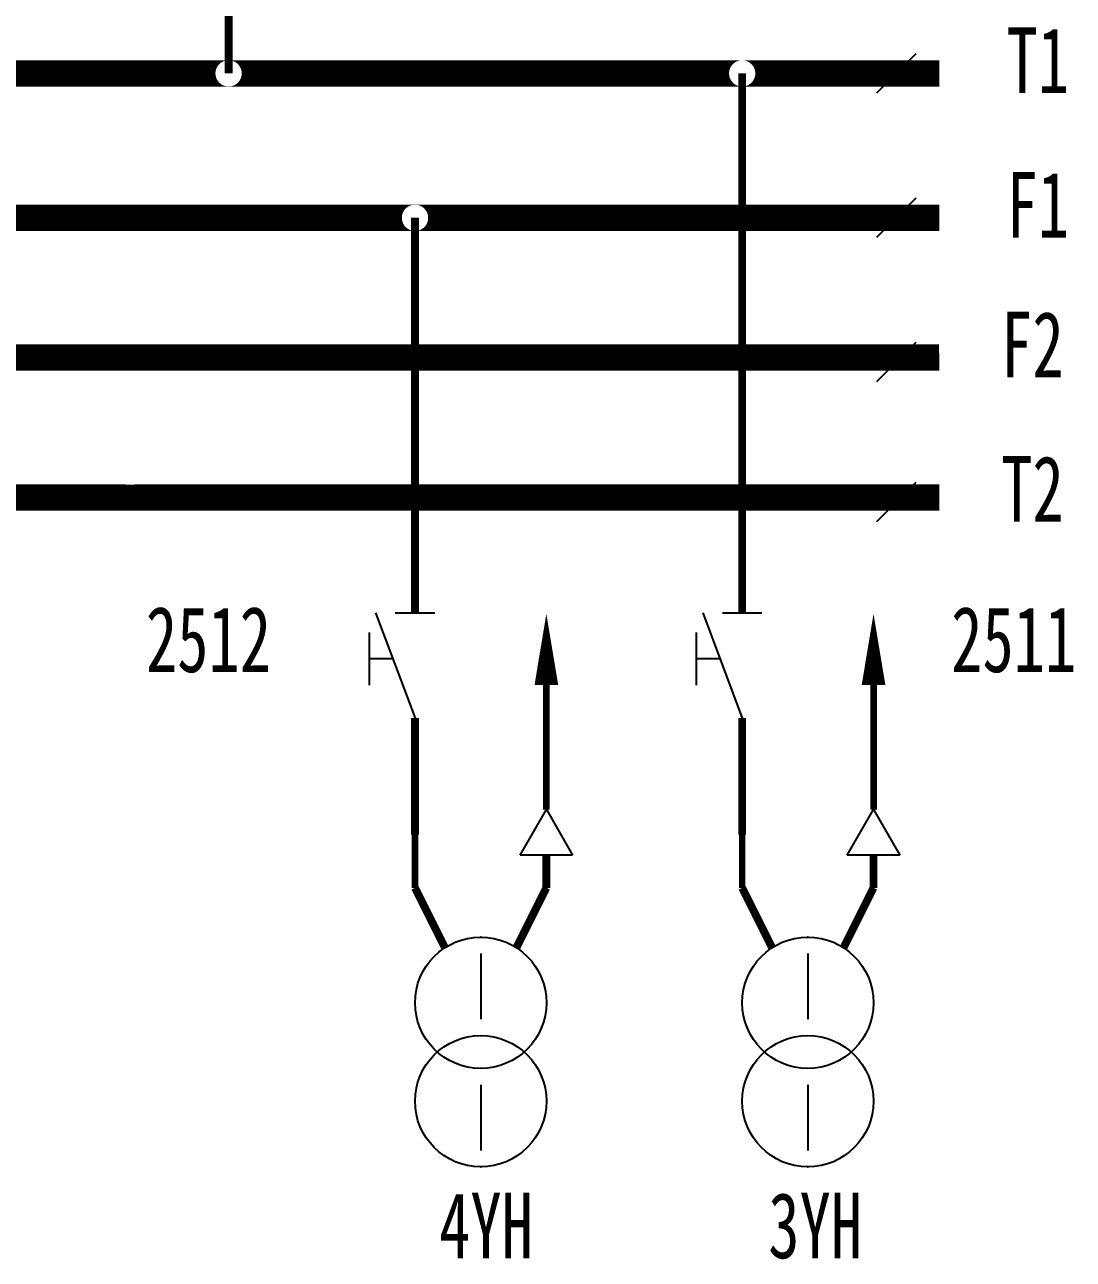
# Model space of a CAD drawing. Header units: millimetres. Extents: x 10667 to 23854, y -3427 to -2899.
# Drawn here: x 21531.8 to 21611.6, y -3233.1 to -3139 of the extents above; entities that cross this region are included whole.
import ezdxf

# ---------------------------------------------------------------- set-up
doc = ezdxf.new("R2010")
doc.units = ezdxf.units.MM
doc.header["$LTSCALE"] = 10
doc.linetypes.add('DASHED', pattern=[11, 5, 0.5, 5, 0.5])
for name, color, linetype in [('BLOCK', 3, 'Continuous'), ('LINE', 7, 'Continuous'), ('TEXT', 2, 'Continuous'), ('设    备', 3, 'Continuous'), ('设备编号', 2, 'Continuous'), ('连 接 线', 1, 'Continuous')]:
    doc.layers.add(name, color=color, linetype=linetype)
doc.styles.add('HZ', font='SimSun.ttf', dxfattribs={"width": 0.7})

# ---------------------------------------------------------------- blocks, each defined once
blk = doc.blocks.new('$SGK1')
at = {"layer": 'BLOCK'}
for p, q in [((-3, 0), (0, -8)), ((-1.5, 0), (1.5, 0))]:
    blk.add_line(p, q, dxfattribs=at)
at = {"layer": 'TEXT', "color": 3}
for p, q in [((-3.5, -1.5), (-3.5, -5.5)), ((-1.6875, -3.5), (-3.5, -3.5))]:
    blk.add_line(p, q, dxfattribs=at)
blk = doc.blocks.new('$JT')
at = {"color": 3}
blk.add_lwpolyline([(0, 0, 1.8, 0, 0), (-0.001, 5.41, 0, 0, 0)], format="xyseb", dxfattribs=at)

msp = doc.modelspace()

# ---------------------------------------------------------------- linework, layer by layer
at = {"layer": 'BLOCK'}
for p, q in [((21558.507, -3183.837), (21561.507, -3191.837)), ((21560.007, -3183.837), (21563.007, -3183.837))]:
    msp.add_line(p, q, dxfattribs=at)
at = {"layer": 'TEXT', "color": 3}
for p, q in [((21558.007, -3185.337), (21558.007, -3189.337)), ((21559.819, -3187.337), (21558.007, -3187.337))]:
    msp.add_line(p, q, dxfattribs=at)
at = {"layer": '设    备', "color": 3}
for p, q in [((21566.507, -3209.775), (21566.507, -3214.775)), ((21591.411, -3209.775), (21591.411, -3214.775)), ((21566.507, -3219.775), (21566.507, -3224.775)), ((21591.411, -3219.775), (21591.411, -3224.775))]:
    msp.add_line(p, q, dxfattribs=at)
for centre in [(21566.507, -3213.525), (21591.411, -3213.525), (21566.507, -3221.025), (21591.411, -3221.025)]:
    msp.add_circle(centre, 5, dxfattribs=at)
at = {"layer": '设    备'}
for p in [(21561.507, -3183.837), (21586.411, -3183.837), (21561.507, -3191.837), (21586.411, -3191.837)]:
    msp.add_point(p, dxfattribs=at)
at = {"layer": '设    备', "color": 3}
for p in [(21566.507, -3208.525), (21591.411, -3208.525), (21566.507, -3226.025), (21591.411, -3226.025)]:
    msp.add_point(p, dxfattribs=at)
at = {"layer": '连 接 线', "color": 3}
for p, q in [((21599.633, -3141.24), (21596.633, -3144.24)), ((21599.633, -3152.24), (21596.633, -3155.24)), ((21599.633, -3152.24), (21596.633, -3155.24)), ((21599.633, -3163.24), (21596.633, -3166.24)), ((21599.634, -3173.906), (21596.634, -3176.906)), ((21569.507, -3202.275), (21571.507, -3198.811)), ((21571.507, -3198.811), (21573.507, -3202.275)), ((21594.411, -3202.275), (21596.411, -3198.811)), ((21596.411, -3198.811), (21598.411, -3202.275)), ((21573.507, -3202.275), (21569.507, -3202.275)), ((21598.411, -3202.275), (21594.411, -3202.275))]:
    msp.add_line(p, q, dxfattribs=at)
at = {"layer": '连 接 线'}
for points, const_width in [([(21547.317, -3134.087), (21547.317, -3142.74)], 0.6), ([(21586.411, -3183.837), (21586.411, -3142.741)], 0.6), ([(21525.489, -3153.742), (21560.507, -3153.741)], 2), ([(21562.507, -3153.739), (21600.254, -3153.74)], 2), ([(21600.254, -3153.74), (21586.433, -3153.74)], 2), ([(21561.507, -3183.837), (21561.507, -3153.741)], 0.6), ([(21565.456, -3164.385), (21519.06, -3164.388)], 2), ([(21600.245, -3164.385), (21565.456, -3164.385)], 2), ([(21601.406, -3164.384), (21600.245, -3164.385)], 2), ([(21539.491, -3175.051), (21463.48, -3175.053)], 2), ([(21581.949, -3175.049), (21539.491, -3175.052)], 2), ([(21579.414, -3175.049), (21601.406, -3175.049)], 2), ([(21601.406, -3175.043), (21581.414, -3175.049)], 2), ([(21601.406, -3175.05), (21581.949, -3175.049)], 2), ([(21561.507, -3200.72), (21561.507, -3191.837)], 0.6), ([(21586.411, -3200.72), (21586.411, -3191.837)], 0.6), ([(21571.507, -3204.775), (21571.507, -3202.275)], 0.6), ([(21596.411, -3204.775), (21596.411, -3202.275)], 0.6)]:
    msp.add_lwpolyline(points, dxfattribs=dict(at, const_width=const_width))
at = {"layer": '连 接 线', "color": 1, "const_width": 2}
for points in [[(21512.826, -3142.74), (21541.558, -3142.74)], [(21540.491, -3142.74), (21546.319, -3142.74)], [(21548.317, -3142.74), (21581.949, -3142.74)], [(21581.949, -3142.74), (21585.412, -3142.74)], [(21587.401, -3142.74), (21601.406, -3142.74)], [(21582.534, -3153.74), (21601.406, -3153.74)]]:
    msp.add_lwpolyline(points, dxfattribs=at)
at = {"layer": '连 接 线', "color": 6, "linetype": 'DASHED', "ltscale": 0.5, "const_width": 0.5}
for points in [[(21571.507, -3198.811), (21571.507, -3188.811)], [(21596.411, -3198.811), (21596.411, -3188.811)]]:
    msp.add_lwpolyline(points, dxfattribs=at)
at = {"layer": '连 接 线', "color": 3}
for points, const_width in [([(21561.507, -3200.72), (21561.507, -3204.775)], 0.5), ([(21561.507, -3200.72), (21561.507, -3204.775)], 0.5), ([(21586.411, -3200.72), (21586.411, -3204.775)], 0.5), ([(21586.411, -3200.72), (21586.411, -3204.775)], 0.5), ([(21561.507, -3204.775), (21563.785, -3209.331)], 0.6), ([(21571.507, -3204.775), (21569.229, -3209.331)], 0.6), ([(21586.411, -3204.775), (21588.689, -3209.331)], 0.6), ([(21596.411, -3204.775), (21594.133, -3209.331)], 0.6)]:
    msp.add_lwpolyline(points, dxfattribs=dict(at, const_width=const_width))
for p in [(21571.507, -3204.775), (21596.411, -3204.775)]:
    msp.add_point(p, dxfattribs=at)
at = {"layer": '连 接 线'}
for points in [[(21538.491, -3141.741), (21539.491, -3141.741), (21538.491, -3141.745), (21539.578, -3141.745)], [(21538.491, -3141.745), (21539.404, -3141.745), (21538.491, -3141.741), (21539.491, -3141.741)], [(21538.491, -3141.745), (21539.578, -3141.745), (21538.491, -3141.756), (21539.665, -3141.756)], [(21538.491, -3141.756), (21539.317, -3141.756), (21538.491, -3141.745), (21539.404, -3141.745)], [(21538.491, -3141.775), (21539.232, -3141.775), (21538.491, -3141.756), (21539.317, -3141.756)], [(21538.491, -3141.801), (21539.149, -3141.801), (21538.491, -3141.775), (21539.232, -3141.775)], [(21538.491, -3141.835), (21539.069, -3141.835), (21538.491, -3141.801), (21539.149, -3141.801)], [(21538.491, -3141.875), (21538.991, -3141.875), (21538.491, -3141.835), (21539.069, -3141.835)], [(21538.491, -3141.922), (21538.918, -3141.922), (21538.491, -3141.875), (21538.991, -3141.875)], [(21538.491, -3141.975), (21538.848, -3141.975), (21538.491, -3141.922), (21538.918, -3141.922)], [(21538.491, -3142.034), (21538.784, -3142.034), (21538.491, -3141.975), (21538.848, -3141.975)], [(21538.491, -3142.098), (21538.725, -3142.098), (21538.491, -3142.034), (21538.784, -3142.034)], [(21538.491, -3142.167), (21538.672, -3142.167), (21538.491, -3142.098), (21538.725, -3142.098)], [(21538.491, -3142.241), (21538.625, -3142.241), (21538.491, -3142.167), (21538.672, -3142.167)], [(21538.491, -3142.318), (21538.585, -3142.318), (21538.491, -3142.241), (21538.625, -3142.241)], [(21538.491, -3142.399), (21538.551, -3142.399), (21538.491, -3142.318), (21538.585, -3142.318)], [(21538.491, -3142.482), (21538.525, -3142.482), (21538.491, -3142.399), (21538.551, -3142.399)], [(21538.491, -3142.567), (21538.506, -3142.567), (21538.491, -3142.482), (21538.525, -3142.482)], [(21538.491, -3142.654), (21538.495, -3142.654), (21538.491, -3142.567), (21538.506, -3142.567)], [(21539.578, -3141.745), (21540.491, -3141.745), (21539.491, -3141.741), (21540.491, -3141.741)], [(21539.665, -3141.756), (21540.491, -3141.756), (21539.578, -3141.745), (21540.491, -3141.745)], [(21539.75, -3141.775), (21540.491, -3141.775), (21539.665, -3141.756), (21540.491, -3141.756)], [(21539.833, -3141.801), (21540.491, -3141.801), (21539.75, -3141.775), (21540.491, -3141.775)], [(21539.914, -3141.835), (21540.491, -3141.835), (21539.833, -3141.801), (21540.491, -3141.801)], [(21539.991, -3141.875), (21540.491, -3141.875), (21539.914, -3141.835), (21540.491, -3141.835)], [(21540.065, -3141.922), (21540.491, -3141.922), (21539.991, -3141.875), (21540.491, -3141.875)], [(21540.134, -3141.975), (21540.491, -3141.975), (21540.065, -3141.922), (21540.491, -3141.922)], [(21540.198, -3142.034), (21540.491, -3142.034), (21540.134, -3141.975), (21540.491, -3141.975)], [(21540.257, -3142.098), (21540.491, -3142.098), (21540.198, -3142.034), (21540.491, -3142.034)], [(21540.31, -3142.167), (21540.491, -3142.167), (21540.257, -3142.098), (21540.491, -3142.098)], [(21540.357, -3142.241), (21540.491, -3142.241), (21540.31, -3142.167), (21540.491, -3142.167)], [(21540.397, -3142.318), (21540.491, -3142.318), (21540.357, -3142.241), (21540.491, -3142.241)], [(21540.431, -3142.399), (21540.491, -3142.399), (21540.397, -3142.318), (21540.491, -3142.318)], [(21540.457, -3142.482), (21540.491, -3142.482), (21540.431, -3142.399), (21540.491, -3142.399)], [(21540.476, -3142.567), (21540.491, -3142.567), (21540.457, -3142.482), (21540.491, -3142.482)], [(21540.487, -3142.654), (21540.491, -3142.654), (21540.476, -3142.567), (21540.491, -3142.567)], [(21547.317, -3141.74), (21546.317, -3141.74), (21547.23, -3141.744), (21546.317, -3141.744)], [(21546.317, -3141.741), (21547.317, -3141.741), (21546.317, -3141.745), (21547.404, -3141.745)], [(21546.317, -3141.745), (21547.23, -3141.745), (21546.317, -3141.741), (21547.317, -3141.741)], [(21546.317, -3141.741), (21547.317, -3141.741), (21546.317, -3141.745), (21547.404, -3141.745)], [(21546.317, -3141.745), (21547.23, -3141.745), (21546.317, -3141.741), (21547.317, -3141.741)], [(21547.23, -3141.744), (21546.317, -3141.744), (21547.143, -3141.755), (21546.317, -3141.755)], [(21546.317, -3141.745), (21547.404, -3141.745), (21546.317, -3141.756), (21547.491, -3141.756)], [(21546.317, -3141.756), (21547.143, -3141.756), (21546.317, -3141.745), (21547.23, -3141.745)], [(21546.317, -3141.745), (21547.404, -3141.745), (21546.317, -3141.756), (21547.491, -3141.756)], [(21546.317, -3141.756), (21547.143, -3141.756), (21546.317, -3141.745), (21547.23, -3141.745)], [(21547.143, -3141.755), (21546.317, -3141.755), (21547.058, -3141.774), (21546.317, -3141.774)], [(21546.317, -3141.775), (21547.058, -3141.775), (21546.317, -3141.756), (21547.143, -3141.756)], [(21546.317, -3141.775), (21547.058, -3141.775), (21546.317, -3141.756), (21547.143, -3141.756)], [(21547.058, -3141.774), (21546.317, -3141.774), (21546.975, -3141.8), (21546.317, -3141.8)], [(21546.317, -3141.801), (21546.975, -3141.801), (21546.317, -3141.775), (21547.058, -3141.775)], [(21546.317, -3141.801), (21546.975, -3141.801), (21546.317, -3141.775), (21547.058, -3141.775)], [(21546.975, -3141.8), (21546.317, -3141.8), (21546.894, -3141.834), (21546.317, -3141.834)], [(21546.317, -3141.835), (21546.894, -3141.835), (21546.317, -3141.801), (21546.975, -3141.801)], [(21546.317, -3141.835), (21546.894, -3141.835), (21546.317, -3141.801), (21546.975, -3141.801)], [(21546.894, -3141.834), (21546.317, -3141.834), (21546.817, -3141.874), (21546.317, -3141.874)], [(21546.317, -3141.875), (21546.817, -3141.875), (21546.317, -3141.835), (21546.894, -3141.835)], [(21546.317, -3141.875), (21546.817, -3141.875), (21546.317, -3141.835), (21546.894, -3141.835)], [(21546.817, -3141.874), (21546.317, -3141.874), (21546.743, -3141.921), (21546.317, -3141.921)], [(21546.317, -3141.922), (21546.743, -3141.922), (21546.317, -3141.875), (21546.817, -3141.875)], [(21546.317, -3141.922), (21546.743, -3141.922), (21546.317, -3141.875), (21546.817, -3141.875)], [(21546.743, -3141.921), (21546.317, -3141.921), (21546.674, -3141.974), (21546.317, -3141.974)], [(21546.317, -3141.975), (21546.674, -3141.975), (21546.317, -3141.922), (21546.743, -3141.922)], [(21546.317, -3141.975), (21546.674, -3141.975), (21546.317, -3141.922), (21546.743, -3141.922)], [(21546.674, -3141.974), (21546.317, -3141.974), (21546.61, -3142.033), (21546.317, -3142.033)], [(21546.317, -3142.034), (21546.61, -3142.034), (21546.317, -3141.975), (21546.674, -3141.975)], [(21546.317, -3142.034), (21546.61, -3142.034), (21546.317, -3141.975), (21546.674, -3141.975)], [(21546.61, -3142.033), (21546.317, -3142.033), (21546.551, -3142.097), (21546.317, -3142.097)], [(21546.317, -3142.098), (21546.551, -3142.098), (21546.317, -3142.034), (21546.61, -3142.034)], [(21546.317, -3142.098), (21546.551, -3142.098), (21546.317, -3142.034), (21546.61, -3142.034)], [(21546.551, -3142.097), (21546.317, -3142.097), (21546.498, -3142.166), (21546.317, -3142.166)], [(21546.317, -3142.167), (21546.498, -3142.167), (21546.317, -3142.098), (21546.551, -3142.098)], [(21546.317, -3142.167), (21546.498, -3142.167), (21546.317, -3142.098), (21546.551, -3142.098)], [(21546.498, -3142.166), (21546.317, -3142.166), (21546.451, -3142.24), (21546.317, -3142.24)], [(21546.317, -3142.241), (21546.451, -3142.241), (21546.317, -3142.167), (21546.498, -3142.167)], [(21546.317, -3142.241), (21546.451, -3142.241), (21546.317, -3142.167), (21546.498, -3142.167)], [(21546.451, -3142.24), (21546.317, -3142.24), (21546.411, -3142.317), (21546.317, -3142.317)], [(21546.317, -3142.318), (21546.411, -3142.318), (21546.317, -3142.241), (21546.451, -3142.241)], [(21546.317, -3142.318), (21546.411, -3142.318), (21546.317, -3142.241), (21546.451, -3142.241)], [(21546.411, -3142.317), (21546.317, -3142.317), (21546.377, -3142.398), (21546.317, -3142.398)], [(21546.317, -3142.399), (21546.377, -3142.399), (21546.317, -3142.318), (21546.411, -3142.318)], [(21546.317, -3142.399), (21546.377, -3142.399), (21546.317, -3142.318), (21546.411, -3142.318)], [(21546.377, -3142.398), (21546.317, -3142.398), (21546.351, -3142.481), (21546.317, -3142.481)], [(21546.317, -3142.482), (21546.351, -3142.482), (21546.317, -3142.399), (21546.377, -3142.399)], [(21546.317, -3142.482), (21546.351, -3142.482), (21546.317, -3142.399), (21546.377, -3142.399)], [(21546.351, -3142.481), (21546.317, -3142.481), (21546.332, -3142.566), (21546.317, -3142.566)], [(21546.317, -3142.567), (21546.332, -3142.567), (21546.317, -3142.482), (21546.351, -3142.482)], [(21546.317, -3142.567), (21546.332, -3142.567), (21546.317, -3142.482), (21546.351, -3142.482)], [(21546.332, -3142.566), (21546.317, -3142.566), (21546.321, -3142.653), (21546.317, -3142.653)], [(21546.317, -3142.654), (21546.321, -3142.654), (21546.317, -3142.567), (21546.332, -3142.567)], [(21546.317, -3142.654), (21546.321, -3142.654), (21546.317, -3142.567), (21546.332, -3142.567)], [(21548.317, -3141.744), (21547.404, -3141.744), (21548.317, -3141.74), (21547.317, -3141.74)], [(21547.404, -3141.745), (21548.317, -3141.745), (21547.317, -3141.741), (21548.317, -3141.741)], [(21547.404, -3141.745), (21548.317, -3141.745), (21547.317, -3141.741), (21548.317, -3141.741)], [(21548.317, -3141.755), (21547.491, -3141.755), (21548.317, -3141.744), (21547.404, -3141.744)], [(21547.491, -3141.756), (21548.317, -3141.756), (21547.404, -3141.745), (21548.317, -3141.745)], [(21547.491, -3141.756), (21548.317, -3141.756), (21547.404, -3141.745), (21548.317, -3141.745)], [(21548.317, -3141.774), (21547.576, -3141.774), (21548.317, -3141.755), (21547.491, -3141.755)], [(21547.576, -3141.775), (21548.317, -3141.775), (21547.491, -3141.756), (21548.317, -3141.756)], [(21547.576, -3141.775), (21548.317, -3141.775), (21547.491, -3141.756), (21548.317, -3141.756)], [(21548.317, -3141.8), (21547.659, -3141.8), (21548.317, -3141.774), (21547.576, -3141.774)], [(21547.659, -3141.801), (21548.317, -3141.801), (21547.576, -3141.775), (21548.317, -3141.775)], [(21547.659, -3141.801), (21548.317, -3141.801), (21547.576, -3141.775), (21548.317, -3141.775)], [(21548.317, -3141.834), (21547.739, -3141.834), (21548.317, -3141.8), (21547.659, -3141.8)], [(21547.739, -3141.835), (21548.317, -3141.835), (21547.659, -3141.801), (21548.317, -3141.801)], [(21547.739, -3141.835), (21548.317, -3141.835), (21547.659, -3141.801), (21548.317, -3141.801)], [(21548.317, -3141.874), (21547.817, -3141.874), (21548.317, -3141.834), (21547.739, -3141.834)], [(21547.817, -3141.875), (21548.317, -3141.875), (21547.739, -3141.835), (21548.317, -3141.835)], [(21547.817, -3141.875), (21548.317, -3141.875), (21547.739, -3141.835), (21548.317, -3141.835)], [(21548.317, -3141.921), (21547.89, -3141.921), (21548.317, -3141.874), (21547.817, -3141.874)], [(21547.89, -3141.922), (21548.317, -3141.922), (21547.817, -3141.875), (21548.317, -3141.875)], [(21547.89, -3141.922), (21548.317, -3141.922), (21547.817, -3141.875), (21548.317, -3141.875)], [(21548.317, -3141.974), (21547.96, -3141.974), (21548.317, -3141.921), (21547.89, -3141.921)], [(21547.96, -3141.975), (21548.317, -3141.975), (21547.89, -3141.922), (21548.317, -3141.922)], [(21547.96, -3141.975), (21548.317, -3141.975), (21547.89, -3141.922), (21548.317, -3141.922)], [(21548.317, -3142.033), (21548.024, -3142.033), (21548.317, -3141.974), (21547.96, -3141.974)], [(21548.024, -3142.034), (21548.317, -3142.034), (21547.96, -3141.975), (21548.317, -3141.975)], [(21548.024, -3142.034), (21548.317, -3142.034), (21547.96, -3141.975), (21548.317, -3141.975)], [(21548.317, -3142.097), (21548.083, -3142.097), (21548.317, -3142.033), (21548.024, -3142.033)], [(21548.083, -3142.098), (21548.317, -3142.098), (21548.024, -3142.034), (21548.317, -3142.034)], [(21548.083, -3142.098), (21548.317, -3142.098), (21548.024, -3142.034), (21548.317, -3142.034)], [(21548.317, -3142.166), (21548.136, -3142.166), (21548.317, -3142.097), (21548.083, -3142.097)], [(21548.136, -3142.167), (21548.317, -3142.167), (21548.083, -3142.098), (21548.317, -3142.098)], [(21548.136, -3142.167), (21548.317, -3142.167), (21548.083, -3142.098), (21548.317, -3142.098)], [(21548.317, -3142.24), (21548.183, -3142.24), (21548.317, -3142.166), (21548.136, -3142.166)], [(21548.183, -3142.241), (21548.317, -3142.241), (21548.136, -3142.167), (21548.317, -3142.167)], [(21548.183, -3142.241), (21548.317, -3142.241), (21548.136, -3142.167), (21548.317, -3142.167)], [(21548.317, -3142.317), (21548.223, -3142.317), (21548.317, -3142.24), (21548.183, -3142.24)], [(21548.223, -3142.318), (21548.317, -3142.318), (21548.183, -3142.241), (21548.317, -3142.241)], [(21548.223, -3142.318), (21548.317, -3142.318), (21548.183, -3142.241), (21548.317, -3142.241)], [(21548.317, -3142.398), (21548.257, -3142.398), (21548.317, -3142.317), (21548.223, -3142.317)], [(21548.257, -3142.399), (21548.317, -3142.399), (21548.223, -3142.318), (21548.317, -3142.318)], [(21548.257, -3142.399), (21548.317, -3142.399), (21548.223, -3142.318), (21548.317, -3142.318)], [(21548.317, -3142.481), (21548.283, -3142.481), (21548.317, -3142.398), (21548.257, -3142.398)], [(21548.283, -3142.482), (21548.317, -3142.482), (21548.257, -3142.399), (21548.317, -3142.399)], [(21548.283, -3142.482), (21548.317, -3142.482), (21548.257, -3142.399), (21548.317, -3142.399)], [(21548.317, -3142.566), (21548.302, -3142.566), (21548.317, -3142.481), (21548.283, -3142.481)], [(21548.302, -3142.567), (21548.317, -3142.567), (21548.283, -3142.482), (21548.317, -3142.482)], [(21548.302, -3142.567), (21548.317, -3142.567), (21548.283, -3142.482), (21548.317, -3142.482)], [(21548.317, -3142.653), (21548.313, -3142.653), (21548.317, -3142.566), (21548.302, -3142.566)], [(21548.313, -3142.654), (21548.317, -3142.654), (21548.302, -3142.567), (21548.317, -3142.567)], [(21548.313, -3142.654), (21548.317, -3142.654), (21548.302, -3142.567), (21548.317, -3142.567)], [(21575.915, -3141.74), (21576.915, -3141.74), (21575.915, -3141.744), (21577.003, -3141.744)], [(21575.915, -3141.744), (21576.828, -3141.744), (21575.915, -3141.74), (21576.915, -3141.74)], [(21575.915, -3141.744), (21577.003, -3141.744), (21575.915, -3141.755), (21577.089, -3141.755)], [(21575.915, -3141.755), (21576.742, -3141.755), (21575.915, -3141.744), (21576.828, -3141.744)], [(21575.915, -3141.774), (21576.657, -3141.774), (21575.915, -3141.755), (21576.742, -3141.755)], [(21575.915, -3141.8), (21576.573, -3141.8), (21575.915, -3141.774), (21576.657, -3141.774)], [(21575.915, -3141.834), (21576.493, -3141.834), (21575.915, -3141.8), (21576.573, -3141.8)], [(21575.915, -3141.874), (21576.415, -3141.874), (21575.915, -3141.834), (21576.493, -3141.834)], [(21575.915, -3141.921), (21576.342, -3141.921), (21575.915, -3141.874), (21576.415, -3141.874)], [(21575.915, -3141.974), (21576.273, -3141.974), (21575.915, -3141.921), (21576.342, -3141.921)], [(21575.915, -3142.033), (21576.208, -3142.033), (21575.915, -3141.974), (21576.273, -3141.974)], [(21575.915, -3142.097), (21576.149, -3142.097), (21575.915, -3142.033), (21576.208, -3142.033)], [(21575.915, -3142.166), (21576.096, -3142.166), (21575.915, -3142.097), (21576.149, -3142.097)], [(21575.915, -3142.24), (21576.049, -3142.24), (21575.915, -3142.166), (21576.096, -3142.166)], [(21575.915, -3142.317), (21576.009, -3142.317), (21575.915, -3142.24), (21576.049, -3142.24)], [(21575.915, -3142.398), (21575.976, -3142.398), (21575.915, -3142.317), (21576.009, -3142.317)], [(21575.915, -3142.481), (21575.949, -3142.481), (21575.915, -3142.398), (21575.976, -3142.398)], [(21575.915, -3142.566), (21575.931, -3142.566), (21575.915, -3142.481), (21575.949, -3142.481)], [(21575.915, -3142.653), (21575.919, -3142.653), (21575.915, -3142.566), (21575.931, -3142.566)], [(21577.003, -3141.744), (21577.915, -3141.744), (21576.915, -3141.74), (21577.915, -3141.74)], [(21577.089, -3141.755), (21577.915, -3141.755), (21577.003, -3141.744), (21577.915, -3141.744)], [(21577.174, -3141.774), (21577.915, -3141.774), (21577.089, -3141.755), (21577.915, -3141.755)], [(21577.257, -3141.8), (21577.915, -3141.8), (21577.174, -3141.774), (21577.915, -3141.774)], [(21577.338, -3141.834), (21577.915, -3141.834), (21577.257, -3141.8), (21577.915, -3141.8)], [(21577.415, -3141.874), (21577.915, -3141.874), (21577.338, -3141.834), (21577.915, -3141.834)], [(21577.489, -3141.921), (21577.915, -3141.921), (21577.415, -3141.874), (21577.915, -3141.874)], [(21577.558, -3141.974), (21577.915, -3141.974), (21577.489, -3141.921), (21577.915, -3141.921)], [(21577.623, -3142.033), (21577.915, -3142.033), (21577.558, -3141.974), (21577.915, -3141.974)], [(21577.681, -3142.097), (21577.915, -3142.097), (21577.623, -3142.033), (21577.915, -3142.033)], [(21577.735, -3142.166), (21577.915, -3142.166), (21577.681, -3142.097), (21577.915, -3142.097)], [(21577.781, -3142.24), (21577.915, -3142.24), (21577.735, -3142.166), (21577.915, -3142.166)], [(21577.822, -3142.317), (21577.915, -3142.317), (21577.781, -3142.24), (21577.915, -3142.24)], [(21577.855, -3142.398), (21577.915, -3142.398), (21577.822, -3142.317), (21577.915, -3142.317)], [(21577.881, -3142.481), (21577.915, -3142.481), (21577.855, -3142.398), (21577.915, -3142.398)], [(21577.9, -3142.566), (21577.915, -3142.566), (21577.881, -3142.481), (21577.915, -3142.481)], [(21577.912, -3142.653), (21577.915, -3142.653), (21577.9, -3142.566), (21577.915, -3142.566)], [(21585.411, -3141.74), (21586.411, -3141.74), (21585.411, -3141.744), (21586.498, -3141.744)], [(21585.411, -3141.744), (21586.323, -3141.744), (21585.411, -3141.74), (21586.411, -3141.74)], [(21585.411, -3141.744), (21586.498, -3141.744), (21585.411, -3141.755), (21586.584, -3141.755)], [(21585.411, -3141.755), (21586.237, -3141.755), (21585.411, -3141.744), (21586.323, -3141.744)], [(21585.411, -3141.774), (21586.152, -3141.774), (21585.411, -3141.755), (21586.237, -3141.755)], [(21585.411, -3141.8), (21586.068, -3141.8), (21585.411, -3141.774), (21586.152, -3141.774)], [(21585.411, -3141.834), (21585.988, -3141.834), (21585.411, -3141.8), (21586.068, -3141.8)], [(21585.411, -3141.874), (21585.911, -3141.874), (21585.411, -3141.834), (21585.988, -3141.834)], [(21585.411, -3141.921), (21585.837, -3141.921), (21585.411, -3141.874), (21585.911, -3141.874)], [(21585.411, -3141.974), (21585.768, -3141.974), (21585.411, -3141.921), (21585.837, -3141.921)], [(21585.411, -3142.033), (21585.703, -3142.033), (21585.411, -3141.974), (21585.768, -3141.974)], [(21585.411, -3142.097), (21585.644, -3142.097), (21585.411, -3142.033), (21585.703, -3142.033)], [(21585.411, -3142.166), (21585.591, -3142.166), (21585.411, -3142.097), (21585.644, -3142.097)], [(21585.411, -3142.24), (21585.544, -3142.24), (21585.411, -3142.166), (21585.591, -3142.166)], [(21585.411, -3142.317), (21585.504, -3142.317), (21585.411, -3142.24), (21585.544, -3142.24)], [(21585.411, -3142.398), (21585.471, -3142.398), (21585.411, -3142.317), (21585.504, -3142.317)], [(21585.411, -3142.481), (21585.445, -3142.481), (21585.411, -3142.398), (21585.471, -3142.398)], [(21585.411, -3142.566), (21585.426, -3142.566), (21585.411, -3142.481), (21585.445, -3142.481)], [(21585.411, -3142.653), (21585.414, -3142.653), (21585.411, -3142.566), (21585.426, -3142.566)], [(21586.498, -3141.744), (21587.411, -3141.744), (21586.411, -3141.74), (21587.411, -3141.74)], [(21586.584, -3141.755), (21587.411, -3141.755), (21586.498, -3141.744), (21587.411, -3141.744)], [(21586.669, -3141.774), (21587.411, -3141.774), (21586.584, -3141.755), (21587.411, -3141.755)], [(21586.753, -3141.8), (21587.411, -3141.8), (21586.669, -3141.774), (21587.411, -3141.774)], [(21586.833, -3141.834), (21587.411, -3141.834), (21586.753, -3141.8), (21587.411, -3141.8)], [(21586.911, -3141.874), (21587.411, -3141.874), (21586.833, -3141.834), (21587.411, -3141.834)], [(21586.984, -3141.921), (21587.411, -3141.921), (21586.911, -3141.874), (21587.411, -3141.874)], [(21587.053, -3141.974), (21587.411, -3141.974), (21586.984, -3141.921), (21587.411, -3141.921)], [(21587.118, -3142.033), (21587.411, -3142.033), (21587.053, -3141.974), (21587.411, -3141.974)], [(21587.177, -3142.097), (21587.411, -3142.097), (21587.118, -3142.033), (21587.411, -3142.033)], [(21587.23, -3142.166), (21587.411, -3142.166), (21587.177, -3142.097), (21587.411, -3142.097)], [(21587.277, -3142.24), (21587.411, -3142.24), (21587.23, -3142.166), (21587.411, -3142.166)], [(21587.317, -3142.317), (21587.411, -3142.317), (21587.277, -3142.24), (21587.411, -3142.24)], [(21587.35, -3142.398), (21587.411, -3142.398), (21587.317, -3142.317), (21587.411, -3142.317)], [(21587.376, -3142.481), (21587.411, -3142.481), (21587.35, -3142.398), (21587.411, -3142.398)], [(21587.395, -3142.566), (21587.411, -3142.566), (21587.376, -3142.481), (21587.411, -3142.481)], [(21587.407, -3142.653), (21587.411, -3142.653), (21587.395, -3142.566), (21587.411, -3142.566)], [(21538.491, -3142.741), (21538.491, -3142.741), (21538.491, -3142.654), (21538.495, -3142.654)], [(21538.491, -3142.741), (21538.491, -3142.741), (21538.491, -3142.828), (21538.495, -3142.828)], [(21538.491, -3142.828), (21538.495, -3142.828), (21538.491, -3142.915), (21538.506, -3142.915)], [(21538.491, -3142.915), (21538.506, -3142.915), (21538.491, -3143), (21538.525, -3143)], [(21538.491, -3143), (21538.525, -3143), (21538.491, -3143.083), (21538.551, -3143.083)], [(21538.491, -3143.083), (21538.551, -3143.083), (21538.491, -3143.164), (21538.585, -3143.164)], [(21538.491, -3143.164), (21538.585, -3143.164), (21538.491, -3143.241), (21538.625, -3143.241)], [(21538.491, -3143.241), (21538.625, -3143.241), (21538.491, -3143.314), (21538.672, -3143.314)], [(21538.491, -3143.314), (21538.672, -3143.314), (21538.491, -3143.384), (21538.725, -3143.384)], [(21538.491, -3143.384), (21538.725, -3143.384), (21538.491, -3143.448), (21538.784, -3143.448)], [(21538.491, -3143.448), (21538.784, -3143.448), (21538.491, -3143.507), (21538.848, -3143.507)], [(21538.491, -3143.507), (21538.848, -3143.507), (21538.491, -3143.56), (21538.918, -3143.56)], [(21538.491, -3143.56), (21538.918, -3143.56), (21538.491, -3143.607), (21538.991, -3143.607)], [(21539.991, -3143.607), (21540.491, -3143.607), (21540.065, -3143.56), (21540.491, -3143.56)], [(21540.065, -3143.56), (21540.491, -3143.56), (21540.134, -3143.507), (21540.491, -3143.507)], [(21540.134, -3143.507), (21540.491, -3143.507), (21540.198, -3143.448), (21540.491, -3143.448)], [(21540.198, -3143.448), (21540.491, -3143.448), (21540.257, -3143.384), (21540.491, -3143.384)], [(21540.257, -3143.384), (21540.491, -3143.384), (21540.31, -3143.314), (21540.491, -3143.314)], [(21540.31, -3143.314), (21540.491, -3143.314), (21540.357, -3143.241), (21540.491, -3143.241)], [(21540.357, -3143.241), (21540.491, -3143.241), (21540.397, -3143.164), (21540.491, -3143.164)], [(21540.397, -3143.164), (21540.491, -3143.164), (21540.431, -3143.083), (21540.491, -3143.083)], [(21540.431, -3143.083), (21540.491, -3143.083), (21540.457, -3143), (21540.491, -3143)], [(21540.457, -3143), (21540.491, -3143), (21540.476, -3142.915), (21540.491, -3142.915)], [(21540.476, -3142.915), (21540.491, -3142.915), (21540.487, -3142.828), (21540.491, -3142.828)], [(21540.491, -3142.741), (21540.491, -3142.741), (21540.487, -3142.654), (21540.491, -3142.654)], [(21540.487, -3142.828), (21540.491, -3142.828), (21540.491, -3142.741)], [(21546.321, -3142.653), (21546.317, -3142.653), (21546.317, -3142.74)], [(21546.317, -3142.741), (21546.317, -3142.741), (21546.317, -3142.654), (21546.321, -3142.654)], [(21546.317, -3142.741), (21546.317, -3142.741), (21546.317, -3142.654), (21546.321, -3142.654)], [(21546.317, -3142.74), (21546.317, -3142.74), (21546.321, -3142.827), (21546.317, -3142.827)], [(21546.317, -3142.741), (21546.317, -3142.741), (21546.317, -3142.828), (21546.321, -3142.828)], [(21546.317, -3142.741), (21546.317, -3142.741), (21546.317, -3142.828), (21546.321, -3142.828)], [(21546.321, -3142.827), (21546.317, -3142.827), (21546.332, -3142.914), (21546.317, -3142.914)], [(21546.317, -3142.828), (21546.321, -3142.828), (21546.317, -3142.915), (21546.332, -3142.915)], [(21546.317, -3142.828), (21546.321, -3142.828), (21546.317, -3142.915), (21546.332, -3142.915)], [(21546.332, -3142.914), (21546.317, -3142.914), (21546.351, -3142.999), (21546.317, -3142.999)], [(21546.317, -3142.915), (21546.332, -3142.915), (21546.317, -3143), (21546.351, -3143)], [(21546.317, -3142.915), (21546.332, -3142.915), (21546.317, -3143), (21546.351, -3143)], [(21546.351, -3142.999), (21546.317, -3142.999), (21546.377, -3143.082), (21546.317, -3143.082)], [(21546.317, -3143), (21546.351, -3143), (21546.317, -3143.083), (21546.377, -3143.083)], [(21546.317, -3143), (21546.351, -3143), (21546.317, -3143.083), (21546.377, -3143.083)], [(21546.377, -3143.082), (21546.317, -3143.082), (21546.411, -3143.163), (21546.317, -3143.163)], [(21546.317, -3143.083), (21546.377, -3143.083), (21546.317, -3143.164), (21546.411, -3143.164)], [(21546.317, -3143.083), (21546.377, -3143.083), (21546.317, -3143.164), (21546.411, -3143.164)], [(21546.411, -3143.163), (21546.317, -3143.163), (21546.451, -3143.24), (21546.317, -3143.24)], [(21546.317, -3143.164), (21546.411, -3143.164), (21546.317, -3143.241), (21546.451, -3143.241)], [(21546.317, -3143.164), (21546.411, -3143.164), (21546.317, -3143.241), (21546.451, -3143.241)], [(21546.451, -3143.24), (21546.317, -3143.24), (21546.498, -3143.313), (21546.317, -3143.313)], [(21546.317, -3143.241), (21546.451, -3143.241), (21546.317, -3143.314), (21546.498, -3143.314)], [(21546.317, -3143.241), (21546.451, -3143.241), (21546.317, -3143.314), (21546.498, -3143.314)], [(21546.498, -3143.313), (21546.317, -3143.313), (21546.551, -3143.383), (21546.317, -3143.383)], [(21546.317, -3143.314), (21546.498, -3143.314), (21546.317, -3143.384), (21546.551, -3143.384)], [(21546.317, -3143.314), (21546.498, -3143.314), (21546.317, -3143.384), (21546.551, -3143.384)], [(21546.551, -3143.383), (21546.317, -3143.383), (21546.61, -3143.447), (21546.317, -3143.447)], [(21546.317, -3143.384), (21546.551, -3143.384), (21546.317, -3143.448), (21546.61, -3143.448)], [(21546.317, -3143.384), (21546.551, -3143.384), (21546.317, -3143.448), (21546.61, -3143.448)], [(21546.61, -3143.447), (21546.317, -3143.447), (21546.674, -3143.506), (21546.317, -3143.506)], [(21546.317, -3143.448), (21546.61, -3143.448), (21546.317, -3143.507), (21546.674, -3143.507)], [(21546.317, -3143.448), (21546.61, -3143.448), (21546.317, -3143.507), (21546.674, -3143.507)], [(21546.674, -3143.506), (21546.317, -3143.506), (21546.743, -3143.559), (21546.317, -3143.559)], [(21546.317, -3143.507), (21546.674, -3143.507), (21546.317, -3143.56), (21546.743, -3143.56)], [(21546.317, -3143.507), (21546.674, -3143.507), (21546.317, -3143.56), (21546.743, -3143.56)], [(21546.743, -3143.559), (21546.317, -3143.559), (21546.817, -3143.606), (21546.317, -3143.606)], [(21546.317, -3143.56), (21546.743, -3143.56), (21546.317, -3143.607), (21546.817, -3143.607)], [(21546.317, -3143.56), (21546.743, -3143.56), (21546.317, -3143.607), (21546.817, -3143.607)], [(21548.317, -3143.559), (21547.89, -3143.559), (21548.317, -3143.606), (21547.817, -3143.606)], [(21547.817, -3143.607), (21548.317, -3143.607), (21547.89, -3143.56), (21548.317, -3143.56)], [(21547.817, -3143.607), (21548.317, -3143.607), (21547.89, -3143.56), (21548.317, -3143.56)], [(21548.317, -3143.506), (21547.96, -3143.506), (21548.317, -3143.559), (21547.89, -3143.559)], [(21547.89, -3143.56), (21548.317, -3143.56), (21547.96, -3143.507), (21548.317, -3143.507)], [(21547.89, -3143.56), (21548.317, -3143.56), (21547.96, -3143.507), (21548.317, -3143.507)], [(21548.317, -3143.447), (21548.024, -3143.447), (21548.317, -3143.506), (21547.96, -3143.506)], [(21547.96, -3143.507), (21548.317, -3143.507), (21548.024, -3143.448), (21548.317, -3143.448)], [(21547.96, -3143.507), (21548.317, -3143.507), (21548.024, -3143.448), (21548.317, -3143.448)], [(21548.317, -3143.383), (21548.083, -3143.383), (21548.317, -3143.447), (21548.024, -3143.447)], [(21548.024, -3143.448), (21548.317, -3143.448), (21548.083, -3143.384), (21548.317, -3143.384)], [(21548.024, -3143.448), (21548.317, -3143.448), (21548.083, -3143.384), (21548.317, -3143.384)], [(21548.317, -3143.313), (21548.136, -3143.313), (21548.317, -3143.383), (21548.083, -3143.383)], [(21548.083, -3143.384), (21548.317, -3143.384), (21548.136, -3143.314), (21548.317, -3143.314)], [(21548.083, -3143.384), (21548.317, -3143.384), (21548.136, -3143.314), (21548.317, -3143.314)], [(21548.317, -3143.24), (21548.183, -3143.24), (21548.317, -3143.313), (21548.136, -3143.313)], [(21548.136, -3143.314), (21548.317, -3143.314), (21548.183, -3143.241), (21548.317, -3143.241)], [(21548.136, -3143.314), (21548.317, -3143.314), (21548.183, -3143.241), (21548.317, -3143.241)], [(21548.317, -3143.163), (21548.223, -3143.163), (21548.317, -3143.24), (21548.183, -3143.24)], [(21548.183, -3143.241), (21548.317, -3143.241), (21548.223, -3143.164), (21548.317, -3143.164)], [(21548.183, -3143.241), (21548.317, -3143.241), (21548.223, -3143.164), (21548.317, -3143.164)], [(21548.317, -3143.082), (21548.257, -3143.082), (21548.317, -3143.163), (21548.223, -3143.163)], [(21548.223, -3143.164), (21548.317, -3143.164), (21548.257, -3143.083), (21548.317, -3143.083)], [(21548.223, -3143.164), (21548.317, -3143.164), (21548.257, -3143.083), (21548.317, -3143.083)], [(21548.317, -3142.999), (21548.283, -3142.999), (21548.317, -3143.082), (21548.257, -3143.082)], [(21548.257, -3143.083), (21548.317, -3143.083), (21548.283, -3143), (21548.317, -3143)], [(21548.257, -3143.083), (21548.317, -3143.083), (21548.283, -3143), (21548.317, -3143)], [(21548.317, -3142.914), (21548.302, -3142.914), (21548.317, -3142.999), (21548.283, -3142.999)], [(21548.283, -3143), (21548.317, -3143), (21548.302, -3142.915), (21548.317, -3142.915)], [(21548.283, -3143), (21548.317, -3143), (21548.302, -3142.915), (21548.317, -3142.915)], [(21548.317, -3142.827), (21548.313, -3142.827), (21548.317, -3142.914), (21548.302, -3142.914)], [(21548.302, -3142.915), (21548.317, -3142.915), (21548.313, -3142.828), (21548.317, -3142.828)], [(21548.302, -3142.915), (21548.317, -3142.915), (21548.313, -3142.828), (21548.317, -3142.828)], [(21548.317, -3142.74), (21548.317, -3142.74), (21548.317, -3142.653), (21548.313, -3142.653)], [(21548.317, -3142.741), (21548.317, -3142.741), (21548.313, -3142.654), (21548.317, -3142.654)], [(21548.317, -3142.741), (21548.317, -3142.741), (21548.313, -3142.654), (21548.317, -3142.654)], [(21548.317, -3142.74), (21548.317, -3142.74), (21548.317, -3142.827), (21548.313, -3142.827)], [(21548.313, -3142.828), (21548.317, -3142.828), (21548.317, -3142.741)], [(21548.313, -3142.828), (21548.317, -3142.828), (21548.317, -3142.741)], [(21575.915, -3142.74), (21575.915, -3142.74), (21575.915, -3142.653), (21575.919, -3142.653)], [(21575.915, -3142.74), (21575.915, -3142.74), (21575.915, -3142.827), (21575.919, -3142.827)], [(21575.915, -3142.827), (21575.919, -3142.827), (21575.915, -3142.914), (21575.931, -3142.914)], [(21575.915, -3142.914), (21575.931, -3142.914), (21575.915, -3142.999), (21575.949, -3142.999)], [(21575.915, -3142.999), (21575.949, -3142.999), (21575.915, -3143.082), (21575.976, -3143.082)], [(21575.915, -3143.082), (21575.976, -3143.082), (21575.915, -3143.163), (21576.009, -3143.163)], [(21575.915, -3143.163), (21576.009, -3143.163), (21575.915, -3143.24), (21576.049, -3143.24)], [(21575.915, -3143.24), (21576.049, -3143.24), (21575.915, -3143.313), (21576.096, -3143.313)], [(21575.915, -3143.313), (21576.096, -3143.313), (21575.915, -3143.383), (21576.149, -3143.383)], [(21575.915, -3143.383), (21576.149, -3143.383), (21575.915, -3143.447), (21576.208, -3143.447)], [(21575.915, -3143.447), (21576.208, -3143.447), (21575.915, -3143.506), (21576.273, -3143.506)], [(21575.915, -3143.506), (21576.273, -3143.506), (21575.915, -3143.559), (21576.342, -3143.559)], [(21575.915, -3143.559), (21576.342, -3143.559), (21575.915, -3143.606), (21576.415, -3143.606)], [(21577.415, -3143.606), (21577.915, -3143.606), (21577.489, -3143.559), (21577.915, -3143.559)], [(21577.489, -3143.559), (21577.915, -3143.559), (21577.558, -3143.506), (21577.915, -3143.506)], [(21577.558, -3143.506), (21577.915, -3143.506), (21577.623, -3143.447), (21577.915, -3143.447)], [(21577.623, -3143.447), (21577.915, -3143.447), (21577.681, -3143.383), (21577.915, -3143.383)], [(21577.681, -3143.383), (21577.915, -3143.383), (21577.735, -3143.313), (21577.915, -3143.313)], [(21577.735, -3143.313), (21577.915, -3143.313), (21577.781, -3143.24), (21577.915, -3143.24)], [(21577.781, -3143.24), (21577.915, -3143.24), (21577.822, -3143.163), (21577.915, -3143.163)], [(21577.822, -3143.163), (21577.915, -3143.163), (21577.855, -3143.082), (21577.915, -3143.082)], [(21577.855, -3143.082), (21577.915, -3143.082), (21577.881, -3142.999), (21577.915, -3142.999)], [(21577.881, -3142.999), (21577.915, -3142.999), (21577.9, -3142.914), (21577.915, -3142.914)], [(21577.9, -3142.914), (21577.915, -3142.914), (21577.912, -3142.827), (21577.915, -3142.827)], [(21577.915, -3142.74), (21577.915, -3142.74), (21577.912, -3142.653), (21577.915, -3142.653)], [(21577.912, -3142.827), (21577.915, -3142.827), (21577.915, -3142.74)], [(21585.411, -3142.74), (21585.411, -3142.74), (21585.411, -3142.653), (21585.414, -3142.653)], [(21585.411, -3142.74), (21585.411, -3142.74), (21585.411, -3142.827), (21585.414, -3142.827)], [(21585.411, -3142.827), (21585.414, -3142.827), (21585.411, -3142.914), (21585.426, -3142.914)], [(21585.411, -3142.914), (21585.426, -3142.914), (21585.411, -3142.999), (21585.445, -3142.999)], [(21585.411, -3142.999), (21585.445, -3142.999), (21585.411, -3143.082), (21585.471, -3143.082)], [(21585.411, -3143.082), (21585.471, -3143.082), (21585.411, -3143.163), (21585.504, -3143.163)], [(21585.411, -3143.163), (21585.504, -3143.163), (21585.411, -3143.24), (21585.544, -3143.24)], [(21585.411, -3143.24), (21585.544, -3143.24), (21585.411, -3143.313), (21585.591, -3143.313)], [(21585.411, -3143.313), (21585.591, -3143.313), (21585.411, -3143.383), (21585.644, -3143.383)], [(21585.411, -3143.383), (21585.644, -3143.383), (21585.411, -3143.447), (21585.703, -3143.447)], [(21585.411, -3143.447), (21585.703, -3143.447), (21585.411, -3143.506), (21585.768, -3143.506)], [(21585.411, -3143.506), (21585.768, -3143.506), (21585.411, -3143.559), (21585.837, -3143.559)], [(21585.411, -3143.559), (21585.837, -3143.559), (21585.411, -3143.606), (21585.911, -3143.606)], [(21586.911, -3143.606), (21587.411, -3143.606), (21586.984, -3143.559), (21587.411, -3143.559)], [(21586.984, -3143.559), (21587.411, -3143.559), (21587.053, -3143.506), (21587.411, -3143.506)], [(21587.053, -3143.506), (21587.411, -3143.506), (21587.118, -3143.447), (21587.411, -3143.447)], [(21587.118, -3143.447), (21587.411, -3143.447), (21587.177, -3143.383), (21587.411, -3143.383)], [(21587.177, -3143.383), (21587.411, -3143.383), (21587.23, -3143.313), (21587.411, -3143.313)], [(21587.23, -3143.313), (21587.411, -3143.313), (21587.277, -3143.24), (21587.411, -3143.24)], [(21587.277, -3143.24), (21587.411, -3143.24), (21587.317, -3143.163), (21587.411, -3143.163)], [(21587.317, -3143.163), (21587.411, -3143.163), (21587.35, -3143.082), (21587.411, -3143.082)], [(21587.35, -3143.082), (21587.411, -3143.082), (21587.376, -3142.999), (21587.411, -3142.999)], [(21587.376, -3142.999), (21587.411, -3142.999), (21587.395, -3142.914), (21587.411, -3142.914)], [(21587.395, -3142.914), (21587.411, -3142.914), (21587.407, -3142.827), (21587.411, -3142.827)], [(21587.411, -3142.74), (21587.411, -3142.74), (21587.407, -3142.653), (21587.411, -3142.653)], [(21587.407, -3142.827), (21587.411, -3142.827), (21587.411, -3142.74)], [(21538.491, -3143.607), (21538.991, -3143.607), (21538.491, -3143.647), (21539.069, -3143.647)], [(21538.491, -3143.647), (21539.069, -3143.647), (21538.491, -3143.681), (21539.149, -3143.681)], [(21538.491, -3143.681), (21539.149, -3143.681), (21538.491, -3143.707), (21539.232, -3143.707)], [(21538.491, -3143.707), (21539.232, -3143.707), (21538.491, -3143.726), (21539.317, -3143.726)], [(21538.491, -3143.726), (21539.317, -3143.726), (21538.491, -3143.737), (21539.404, -3143.737)], [(21538.491, -3143.737), (21539.404, -3143.737), (21538.491, -3143.741), (21539.491, -3143.741)], [(21539.491, -3143.741), (21540.491, -3143.741), (21539.578, -3143.737), (21540.491, -3143.737)], [(21539.578, -3143.737), (21540.491, -3143.737), (21539.665, -3143.726), (21540.491, -3143.726)], [(21539.665, -3143.726), (21540.491, -3143.726), (21539.75, -3143.707), (21540.491, -3143.707)], [(21539.75, -3143.707), (21540.491, -3143.707), (21539.833, -3143.681), (21540.491, -3143.681)], [(21539.833, -3143.681), (21540.491, -3143.681), (21539.914, -3143.647), (21540.491, -3143.647)], [(21539.914, -3143.647), (21540.491, -3143.647), (21539.991, -3143.607), (21540.491, -3143.607)], [(21546.817, -3143.606), (21546.317, -3143.606), (21546.894, -3143.646), (21546.317, -3143.646)], [(21546.317, -3143.607), (21546.817, -3143.607), (21546.317, -3143.647), (21546.894, -3143.647)], [(21546.317, -3143.607), (21546.817, -3143.607), (21546.317, -3143.647), (21546.894, -3143.647)], [(21546.894, -3143.646), (21546.317, -3143.646), (21546.975, -3143.68), (21546.317, -3143.68)], [(21546.317, -3143.647), (21546.894, -3143.647), (21546.317, -3143.681), (21546.975, -3143.681)], [(21546.317, -3143.647), (21546.894, -3143.647), (21546.317, -3143.681), (21546.975, -3143.681)], [(21546.975, -3143.68), (21546.317, -3143.68), (21547.058, -3143.706), (21546.317, -3143.706)], [(21546.317, -3143.681), (21546.975, -3143.681), (21546.317, -3143.707), (21547.058, -3143.707)], [(21546.317, -3143.681), (21546.975, -3143.681), (21546.317, -3143.707), (21547.058, -3143.707)], [(21547.058, -3143.706), (21546.317, -3143.706), (21547.143, -3143.725), (21546.317, -3143.725)], [(21546.317, -3143.707), (21547.058, -3143.707), (21546.317, -3143.726), (21547.143, -3143.726)], [(21546.317, -3143.707), (21547.058, -3143.707), (21546.317, -3143.726), (21547.143, -3143.726)], [(21547.143, -3143.725), (21546.317, -3143.725), (21547.23, -3143.736), (21546.317, -3143.736)], [(21546.317, -3143.726), (21547.143, -3143.726), (21546.317, -3143.737), (21547.23, -3143.737)], [(21546.317, -3143.726), (21547.143, -3143.726), (21546.317, -3143.737), (21547.23, -3143.737)], [(21547.23, -3143.736), (21546.317, -3143.736), (21547.317, -3143.74), (21546.317, -3143.74)], [(21546.317, -3143.737), (21547.23, -3143.737), (21546.317, -3143.741), (21547.317, -3143.741)], [(21546.317, -3143.737), (21547.23, -3143.737), (21546.317, -3143.741), (21547.317, -3143.741)], [(21548.317, -3143.736), (21547.23, -3143.736), (21548.317, -3143.725), (21547.143, -3143.725)], [(21548.317, -3143.74), (21547.317, -3143.74), (21548.317, -3143.736), (21547.23, -3143.736)], [(21548.317, -3143.736), (21547.404, -3143.736), (21548.317, -3143.74), (21547.317, -3143.74)], [(21547.317, -3143.741), (21548.317, -3143.741), (21547.404, -3143.737), (21548.317, -3143.737)], [(21547.317, -3143.741), (21548.317, -3143.741), (21547.404, -3143.737), (21548.317, -3143.737)], [(21548.317, -3143.725), (21547.491, -3143.725), (21548.317, -3143.736), (21547.404, -3143.736)], [(21547.404, -3143.737), (21548.317, -3143.737), (21547.491, -3143.726), (21548.317, -3143.726)], [(21547.404, -3143.737), (21548.317, -3143.737), (21547.491, -3143.726), (21548.317, -3143.726)], [(21548.317, -3143.706), (21547.576, -3143.706), (21548.317, -3143.725), (21547.491, -3143.725)], [(21547.491, -3143.726), (21548.317, -3143.726), (21547.576, -3143.707), (21548.317, -3143.707)], [(21547.491, -3143.726), (21548.317, -3143.726), (21547.576, -3143.707), (21548.317, -3143.707)], [(21548.317, -3143.68), (21547.659, -3143.68), (21548.317, -3143.706), (21547.576, -3143.706)], [(21547.576, -3143.707), (21548.317, -3143.707), (21547.659, -3143.681), (21548.317, -3143.681)], [(21547.576, -3143.707), (21548.317, -3143.707), (21547.659, -3143.681), (21548.317, -3143.681)], [(21548.317, -3143.646), (21547.739, -3143.646), (21548.317, -3143.68), (21547.659, -3143.68)], [(21547.659, -3143.681), (21548.317, -3143.681), (21547.739, -3143.647), (21548.317, -3143.647)], [(21547.659, -3143.681), (21548.317, -3143.681), (21547.739, -3143.647), (21548.317, -3143.647)], [(21548.317, -3143.606), (21547.817, -3143.606), (21548.317, -3143.646), (21547.739, -3143.646)], [(21547.739, -3143.647), (21548.317, -3143.647), (21547.817, -3143.607), (21548.317, -3143.607)], [(21547.739, -3143.647), (21548.317, -3143.647), (21547.817, -3143.607), (21548.317, -3143.607)], [(21575.915, -3143.606), (21576.415, -3143.606), (21575.915, -3143.646), (21576.493, -3143.646)], [(21575.915, -3143.646), (21576.493, -3143.646), (21575.915, -3143.68), (21576.573, -3143.68)], [(21575.915, -3143.68), (21576.573, -3143.68), (21575.915, -3143.706), (21576.657, -3143.706)], [(21575.915, -3143.706), (21576.657, -3143.706), (21575.915, -3143.725), (21576.742, -3143.725)], [(21575.915, -3143.725), (21576.742, -3143.725), (21575.915, -3143.736), (21576.828, -3143.736)], [(21575.915, -3143.736), (21576.828, -3143.736), (21575.915, -3143.74), (21576.915, -3143.74)], [(21576.915, -3143.74), (21577.915, -3143.74), (21577.003, -3143.736), (21577.915, -3143.736)], [(21577.003, -3143.736), (21577.915, -3143.736), (21577.089, -3143.725), (21577.915, -3143.725)], [(21577.089, -3143.725), (21577.915, -3143.725), (21577.174, -3143.706), (21577.915, -3143.706)], [(21577.174, -3143.706), (21577.915, -3143.706), (21577.257, -3143.68), (21577.915, -3143.68)], [(21577.257, -3143.68), (21577.915, -3143.68), (21577.338, -3143.646), (21577.915, -3143.646)], [(21577.338, -3143.646), (21577.915, -3143.646), (21577.415, -3143.606), (21577.915, -3143.606)], [(21585.411, -3143.606), (21585.911, -3143.606), (21585.411, -3143.646), (21585.988, -3143.646)], [(21585.411, -3143.646), (21585.988, -3143.646), (21585.411, -3143.68), (21586.068, -3143.68)], [(21585.411, -3143.68), (21586.068, -3143.68), (21585.411, -3143.706), (21586.152, -3143.706)], [(21585.411, -3143.706), (21586.152, -3143.706), (21585.411, -3143.725), (21586.237, -3143.725)], [(21585.411, -3143.725), (21586.237, -3143.725), (21585.411, -3143.736), (21586.323, -3143.736)], [(21585.411, -3143.736), (21586.323, -3143.736), (21585.411, -3143.74), (21586.411, -3143.74)], [(21586.411, -3143.74), (21587.411, -3143.74), (21586.498, -3143.736), (21587.411, -3143.736)], [(21586.498, -3143.736), (21587.411, -3143.736), (21586.584, -3143.725), (21587.411, -3143.725)], [(21586.584, -3143.725), (21587.411, -3143.725), (21586.669, -3143.706), (21587.411, -3143.706)], [(21586.669, -3143.706), (21587.411, -3143.706), (21586.753, -3143.68), (21587.411, -3143.68)], [(21586.753, -3143.68), (21587.411, -3143.68), (21586.833, -3143.646), (21587.411, -3143.646)], [(21586.833, -3143.646), (21587.411, -3143.646), (21586.911, -3143.606), (21587.411, -3143.606)], [(21560.507, -3152.741), (21561.507, -3152.741), (21560.507, -3152.745), (21561.594, -3152.745)], [(21560.507, -3152.745), (21561.42, -3152.745), (21560.507, -3152.741), (21561.507, -3152.741)], [(21560.507, -3152.745), (21561.594, -3152.745), (21560.507, -3152.756), (21561.68, -3152.756)], [(21560.507, -3152.756), (21561.333, -3152.756), (21560.507, -3152.745), (21561.42, -3152.745)], [(21560.507, -3152.775), (21561.248, -3152.775), (21560.507, -3152.756), (21561.333, -3152.756)], [(21560.507, -3152.801), (21561.165, -3152.801), (21560.507, -3152.775), (21561.248, -3152.775)], [(21560.507, -3152.835), (21561.084, -3152.835), (21560.507, -3152.801), (21561.165, -3152.801)], [(21560.507, -3152.875), (21561.007, -3152.875), (21560.507, -3152.835), (21561.084, -3152.835)], [(21560.507, -3152.922), (21560.933, -3152.922), (21560.507, -3152.875), (21561.007, -3152.875)], [(21560.507, -3152.975), (21560.864, -3152.975), (21560.507, -3152.922), (21560.933, -3152.922)], [(21561.594, -3152.745), (21562.507, -3152.745), (21561.507, -3152.741), (21562.507, -3152.741)], [(21561.68, -3152.756), (21562.507, -3152.756), (21561.594, -3152.745), (21562.507, -3152.745)], [(21561.765, -3152.775), (21562.507, -3152.775), (21561.68, -3152.756), (21562.507, -3152.756)], [(21561.849, -3152.801), (21562.507, -3152.801), (21561.765, -3152.775), (21562.507, -3152.775)], [(21561.929, -3152.835), (21562.507, -3152.835), (21561.849, -3152.801), (21562.507, -3152.801)], [(21562.007, -3152.875), (21562.507, -3152.875), (21561.929, -3152.835), (21562.507, -3152.835)], [(21562.08, -3152.922), (21562.507, -3152.922), (21562.007, -3152.875), (21562.507, -3152.875)], [(21562.149, -3152.975), (21562.507, -3152.975), (21562.08, -3152.922), (21562.507, -3152.922)], [(21560.507, -3153.034), (21560.8, -3153.034), (21560.507, -3152.975), (21560.864, -3152.975)], [(21560.507, -3153.098), (21560.741, -3153.098), (21560.507, -3153.034), (21560.8, -3153.034)], [(21560.507, -3153.167), (21560.688, -3153.167), (21560.507, -3153.098), (21560.741, -3153.098)], [(21560.507, -3153.241), (21560.641, -3153.241), (21560.507, -3153.167), (21560.688, -3153.167)], [(21560.507, -3153.318), (21560.6, -3153.318), (21560.507, -3153.241), (21560.641, -3153.241)], [(21560.507, -3153.399), (21560.567, -3153.399), (21560.507, -3153.318), (21560.6, -3153.318)], [(21560.507, -3153.482), (21560.541, -3153.482), (21560.507, -3153.399), (21560.567, -3153.399)], [(21560.507, -3153.567), (21560.522, -3153.567), (21560.507, -3153.482), (21560.541, -3153.482)], [(21560.507, -3153.654), (21560.51, -3153.654), (21560.507, -3153.567), (21560.522, -3153.567)], [(21560.507, -3153.741), (21560.507, -3153.741), (21560.507, -3153.654), (21560.51, -3153.654)], [(21560.507, -3153.741), (21560.507, -3153.741), (21560.507, -3153.828), (21560.51, -3153.828)], [(21560.507, -3153.828), (21560.51, -3153.828), (21560.507, -3153.915), (21560.522, -3153.915)], [(21562.214, -3153.034), (21562.507, -3153.034), (21562.149, -3152.975), (21562.507, -3152.975)], [(21562.273, -3153.098), (21562.507, -3153.098), (21562.214, -3153.034), (21562.507, -3153.034)], [(21562.326, -3153.167), (21562.507, -3153.167), (21562.273, -3153.098), (21562.507, -3153.098)], [(21562.373, -3153.241), (21562.507, -3153.241), (21562.326, -3153.167), (21562.507, -3153.167)], [(21562.413, -3153.318), (21562.507, -3153.318), (21562.373, -3153.241), (21562.507, -3153.241)], [(21562.446, -3153.399), (21562.507, -3153.399), (21562.413, -3153.318), (21562.507, -3153.318)], [(21562.473, -3153.482), (21562.507, -3153.482), (21562.446, -3153.399), (21562.507, -3153.399)], [(21562.491, -3153.567), (21562.507, -3153.567), (21562.473, -3153.482), (21562.507, -3153.482)], [(21562.503, -3153.654), (21562.507, -3153.654), (21562.491, -3153.567), (21562.507, -3153.567)], [(21562.491, -3153.915), (21562.507, -3153.915), (21562.503, -3153.828), (21562.507, -3153.828)], [(21562.507, -3153.741), (21562.507, -3153.741), (21562.503, -3153.654), (21562.507, -3153.654)], [(21562.503, -3153.828), (21562.507, -3153.828), (21562.507, -3153.741)], [(21560.507, -3153.915), (21560.522, -3153.915), (21560.507, -3154), (21560.541, -3154)], [(21560.507, -3154), (21560.541, -3154), (21560.507, -3154.083), (21560.567, -3154.083)], [(21560.507, -3154.083), (21560.567, -3154.083), (21560.507, -3154.164), (21560.6, -3154.164)], [(21560.507, -3154.164), (21560.6, -3154.164), (21560.507, -3154.241), (21560.641, -3154.241)], [(21560.507, -3154.241), (21560.641, -3154.241), (21560.507, -3154.315), (21560.688, -3154.315)], [(21560.507, -3154.315), (21560.688, -3154.315), (21560.507, -3154.384), (21560.741, -3154.384)], [(21560.507, -3154.384), (21560.741, -3154.384), (21560.507, -3154.448), (21560.8, -3154.448)], [(21560.507, -3154.448), (21560.8, -3154.448), (21560.507, -3154.507), (21560.864, -3154.507)], [(21560.507, -3154.507), (21560.864, -3154.507), (21560.507, -3154.56), (21560.933, -3154.56)], [(21560.507, -3154.56), (21560.933, -3154.56), (21560.507, -3154.607), (21561.007, -3154.607)], [(21560.507, -3154.607), (21561.007, -3154.607), (21560.507, -3154.647), (21561.084, -3154.647)], [(21560.507, -3154.647), (21561.084, -3154.647), (21560.507, -3154.681), (21561.165, -3154.681)], [(21560.507, -3154.681), (21561.165, -3154.681), (21560.507, -3154.707), (21561.248, -3154.707)], [(21560.507, -3154.707), (21561.248, -3154.707), (21560.507, -3154.726), (21561.333, -3154.726)], [(21560.507, -3154.726), (21561.333, -3154.726), (21560.507, -3154.737), (21561.42, -3154.737)], [(21560.507, -3154.737), (21561.42, -3154.737), (21560.507, -3154.741), (21561.507, -3154.741)], [(21561.507, -3154.741), (21562.507, -3154.741), (21561.594, -3154.737), (21562.507, -3154.737)], [(21561.594, -3154.737), (21562.507, -3154.737), (21561.68, -3154.726), (21562.507, -3154.726)], [(21561.68, -3154.726), (21562.507, -3154.726), (21561.765, -3154.707), (21562.507, -3154.707)], [(21561.765, -3154.707), (21562.507, -3154.707), (21561.849, -3154.681), (21562.507, -3154.681)], [(21561.849, -3154.681), (21562.507, -3154.681), (21561.929, -3154.647), (21562.507, -3154.647)], [(21561.929, -3154.647), (21562.507, -3154.647), (21562.007, -3154.607), (21562.507, -3154.607)], [(21562.007, -3154.607), (21562.507, -3154.607), (21562.08, -3154.56), (21562.507, -3154.56)], [(21562.08, -3154.56), (21562.507, -3154.56), (21562.149, -3154.507), (21562.507, -3154.507)], [(21562.149, -3154.507), (21562.507, -3154.507), (21562.214, -3154.448), (21562.507, -3154.448)], [(21562.214, -3154.448), (21562.507, -3154.448), (21562.273, -3154.384), (21562.507, -3154.384)], [(21562.273, -3154.384), (21562.507, -3154.384), (21562.326, -3154.315), (21562.507, -3154.315)], [(21562.326, -3154.315), (21562.507, -3154.315), (21562.373, -3154.241), (21562.507, -3154.241)], [(21562.373, -3154.241), (21562.507, -3154.241), (21562.413, -3154.164), (21562.507, -3154.164)], [(21562.413, -3154.164), (21562.507, -3154.164), (21562.446, -3154.083), (21562.507, -3154.083)], [(21562.446, -3154.083), (21562.507, -3154.083), (21562.473, -3154), (21562.507, -3154)], [(21562.473, -3154), (21562.507, -3154), (21562.491, -3153.915), (21562.507, -3153.915)]]:
    msp.add_solid(points, dxfattribs=at)

# ---------------------------------------------------------------- block references
at = {"layer": 'LINE'}
msp.add_blockref('$SGK1', (21586.411, -3183.837), dxfattribs=at)
at = {"layer": '连 接 线', "color": 3}
for p in [(21571.507, -3189.311), (21596.411, -3189.311)]:
    msp.add_blockref('$JT', p, dxfattribs=at)

# ---------------------------------------------------------------- texts
at = {"layer": '设备编号', "color": 6, "style": 'HZ', "width": 0.7}
for s, p in [('T1', (21606.538, -3144.24)), ('F1', (21606.538, -3155.24)), ('F2', (21606.124, -3165.877)), ('T2', (21606.124, -3176.877)), ('2512', (21541.023, -3188.34)), ('2511', (21602.32, -3188.34)), ('4YH', (21563.34, -3232.983)), ('3YH', (21588.396, -3232.983))]:
    msp.add_text(s, height=5, dxfattribs=at).set_placement(p)

doc.saveas('drawing.dxf')
